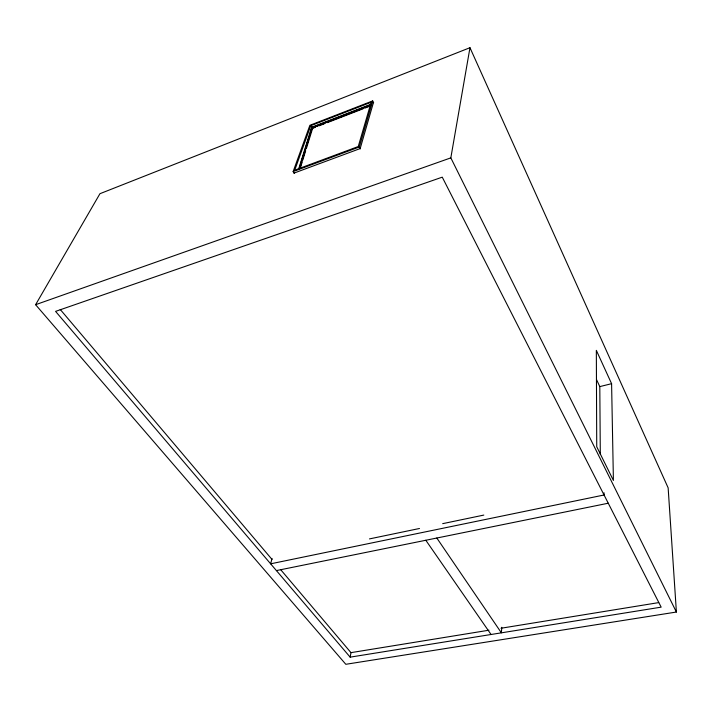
<?xml version="1.0" encoding="UTF-8"?>
<svg xmlns="http://www.w3.org/2000/svg" width="712" height="712" viewBox="0 0 712 712"><rect width="100%" height="100%" fill="white"/><g stroke="black" fill="none" stroke-linecap="round" stroke-linejoin="round"><path stroke-width="1.07" d="M501.773 627.29L501.382 632.834L436.821 538.023M676.4 612.035L450.829 157.868L469.973 47.704L99.947 193.7L35.6 304.7L345.818 664.296L676.4 612.035L668.141 487.845L469.973 47.704M350.153 657.149L55.572 311.384L442.259 177.163L661.163 607.149L350.153 657.149L350.98 652.646L280.626 569.6M272.046 558.475L270.64 563.815L604.061 494.991L604.043 492.784M373.48 102.439L360.174 148.568L294.047 173.087M360.334 148.87L359.302 147.001L372.679 100.908L309.871 125.303L293.139 171.583L294.225 173.372M299.939 168.023L312.257 127.047L299.334 168.619M300.517 167.4L302.128 162.203M302.769 160.12L305.671 150.766M306.32 148.683L312.764 127.893M298.702 168.851L311.66 127.279L370.845 104.344M298.987 169.296L311.909 127.715L310.752 125.695L371.175 102.243L358.252 146.538L294.732 170.159L310.752 125.695M311.918 127.715L311.66 127.279L311.767 128.151L371.094 104.815M311.509 127.697L370.721 104.771M311.767 128.151L370.97 105.243M312.007 128.56L315.069 127.377M319.145 125.793L324.254 123.826M327.315 122.642L363.031 108.82M365.069 108.037L370.178 106.061M293.139 171.583L359.302 147.001M35.6 304.7L450.829 157.868M600.305 454.309L599.807 386.607L611.59 383.688L596.336 350.366L596.736 446.736L613.406 480.44L611.59 383.688M369.475 538.904L419.484 528.491M442.677 523.658L483.813 515.087M276.407 570.588L608.253 503.224M350.98 652.646L488.966 630.209M501.008 628.251L658.707 602.61M60.217 309.444L272.011 559.427M425.812 540.257L491.058 634.49M372.679 100.908L373.64 102.724M596.514 379.594L599.807 386.607"/></g></svg>
